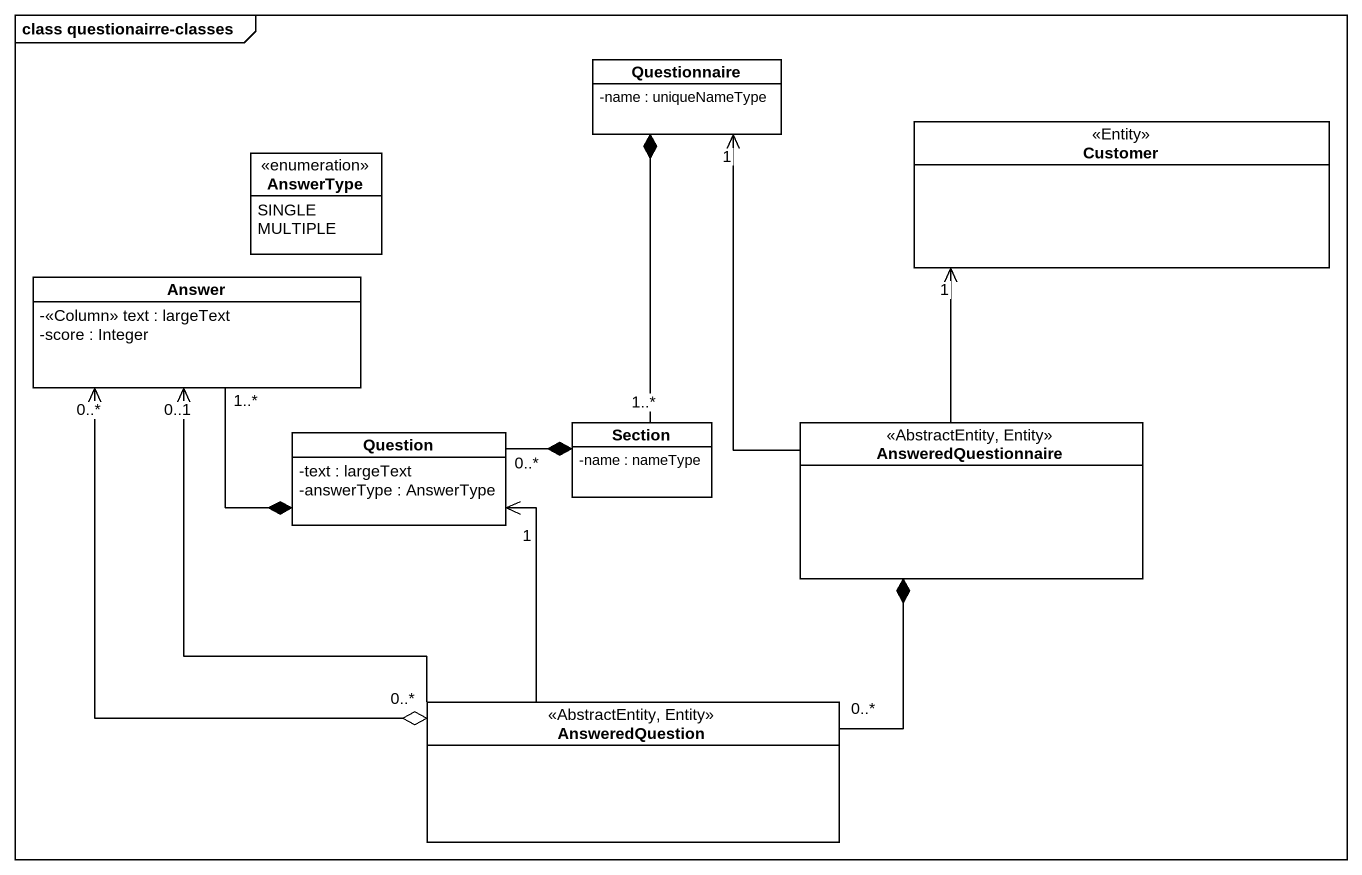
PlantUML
@startuml
mainframe class questionairre-classes
hide circle
hide empty members
skinparam classAttributeIconSize 0
class Questionnaire {
  -name : uniqueNameType
}
enum AnswerType {
  SINGLE
  MULTIPLE
}
class Customer <<Entity>>
class Answer {
  -<<Column>> text : largeText
  -score : Integer
}
class Section {
  -name : nameType
}
class AnsweredQuestionnaire <<AbstractEntity, Entity>>
class Question {
  -text : largeText
  -answerType : AnswerType
}
class AnsweredQuestion <<AbstractEntity, Entity>>
Questionnaire *-- "1..*" Section
Section *-left- "0..*" Question
AnsweredQuestionnaire -up-> "1" Questionnaire
AnsweredQuestionnaire -up-> "1" Customer
AnsweredQuestionnaire *-- "0..*" AnsweredQuestion
Question *-up- "1..*" Answer
AnsweredQuestion -up-> "0..1" Answer
AnsweredQuestion "0..*" o-up-> "0..*" Answer
AnsweredQuestion -up-> "1" Question
@enduml
